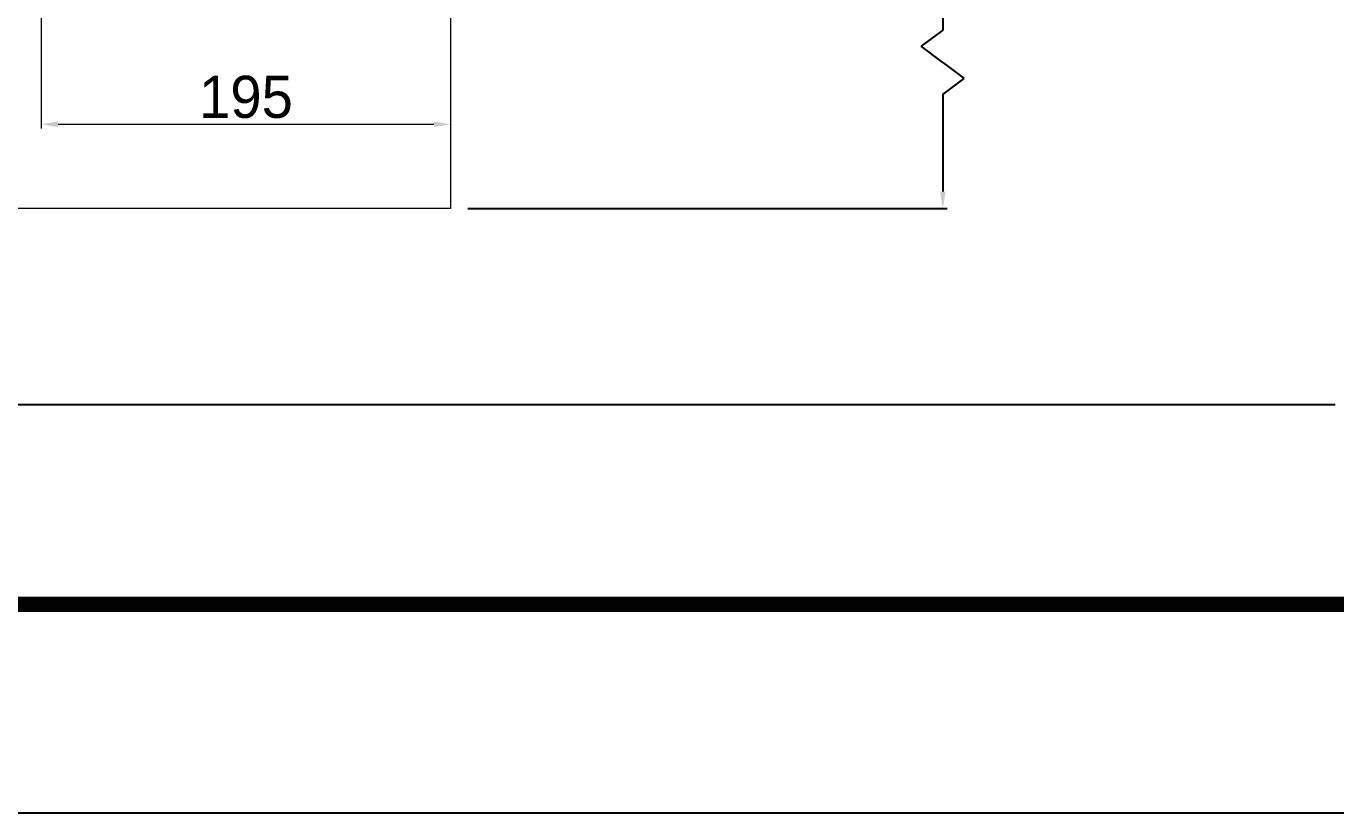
# Model space of a CAD drawing. Extents: x 0 to 3160, y 0 to 2315.
# Drawn here: x 1973 to 2595, y 0 to 374 of the extents above; entities that cross this region are included whole.
import ezdxf

# ---------------------------------------------------------------- set-up
doc = ezdxf.new("R2010")
doc.units = 0
doc.header["$LTSCALE"] = 10
doc.header["$MEASUREMENT"] = 0
doc.header["$PDMODE"] = 3
doc.header["$PDSIZE"] = -10
doc.layers.get('0').update_dxf_attribs({"linetype": 'CONTINUOUS'})
doc.layers.get('DEFPOINTS').update_dxf_attribs({"linetype": 'CONTINUOUS'})
doc.layers.add('치수선', color=7, linetype='CONTINUOUS', lineweight=20)
doc.styles.add('Daelim Dimension', font='')
doc.styles.get('Daelim Dimension').set_extended_font_data('나눔고딕')
doc.dimstyles.new('DEFAULT', dxfattribs={"dimscale": 2, "dimtxt": 2, "dimasz": 2, "dimexe": 0, "dimexo": 2, "dimgap": 1, "dimtad": 1, "dimdec": 1, "dimzin": 9, "dimdsep": 46, "dimtxsty": 'Daelim Dimension', "dimcen": 0.5, "dimclrd": 252, "dimclre": 252, "dimclrt": 3, "dimadec": 1, "dimazin": 0, "dimtfac": 1, "dimtdec": 1, "dimtix": 1, "dimtmove": 0, "dimatfit": 3, "dimfxl": 1, "dimtolj": 1, "dimtzin": 1, "dimlwd": 9, "dimlwe": 9, "dimarcsym": 0})

# ---------------------------------------------------------------- blocks, each defined once
blk = doc.blocks.new('*D12')
at = {"color": 5, "lineweight": 9, "ltscale": 0.5, "transparency": 16777216}
for p, q in [((1980.18, 490.83), (1980.18, 325.19)), ((1988.18, 327.19), (2166.68, 327.19)), ((2174.68, 325.12), (2174.68, 325.19))]:
    blk.add_line(p, q, dxfattribs=at)
at = {"color": 5, "ltscale": 0.5, "transparency": 16777216}
for points in [[(1988.18, 328.52), (1988.18, 325.86), (1980.18, 327.19)], [(2166.68, 328.52), (2166.68, 325.86), (2174.68, 327.19)]]:
    blk.add_solid(points, dxfattribs=at)
at = {"layer": 'DEFPOINTS', "color": 0, "ltscale": 0.5, "transparency": 16777216}
for p in [(1980.18, 494.83), (2174.68, 329.12), (2174.68, 327.19)]:
    blk.add_point(p, dxfattribs=at)
at = {"color": 7, "ltscale": 0.5, "transparency": 16777216, "insert": (2077.43, 340.08), "char_height": 20, "attachment_point": 5, "style": 'Daelim Dimension'}
blk.add_mtext('\\A1;195', dxfattribs=at)

msp = doc.modelspace()

# ---------------------------------------------------------------- linework, layer by layer
at = {"color": 5, "ltscale": 0.5}
for p, q in [((2408.47, 506.67), (2408.47, 371.95)), ((2408.47, 371.95), (2398.26, 364.28)), ((2408.47, 356.61), (2398.26, 364.28)), ((2408.47, 356.61), (2418.69, 348.93)), ((2408.47, 341.26), (2418.69, 348.93)), ((2408.47, 341.26), (2408.48, 295.19)), ((2182.81, 287.19), (2410.47, 287.19))]:
    msp.add_line(p, q, dxfattribs=at)
at = {"color": 5}
msp.add_line((50.81, 193.97), (2594.86, 193.97), dxfattribs=at)
at = {"ltscale": 0.5}
msp.add_lwpolyline([(0, 0), (3159.52, 0), (3159.52, 2315.04), (0, 2315.04)], close=True, dxfattribs=at)
at = {"color": 5, "linetype": 'ByBlock', "lineweight": 200, "const_width": 7.28}
msp.add_lwpolyline([(50.81, 99.13), (3108.41, 99.13), (3108.41, 2261.29), (50.81, 2261.29)], close=True, dxfattribs=at)
at = {"color": 5, "ltscale": 0.5}
msp.add_solid([(2407.14, 295.19), (2409.81, 295.19), (2408.48, 287.19)], dxfattribs=at)
at = {"layer": '치수선'}
for q in [(2174.68, 1497.5), (576.33, 287.19)]:
    msp.add_line((2174.68, 287.19), q, dxfattribs=at)

# ---------------------------------------------------------------- dimensions: what is measured, and where the dimension line sits
at = {"color": 5, "ltscale": 0.5}
dim = msp.add_linear_dim(base=(2174.68, 327.19), p1=(1980.18, 494.83), p2=(2174.68, 329.12), text='195', dimstyle='DEFAULT', override={"dimtxt": 10, "dimasz": 4, "dimexe": 1, "dimdec": 0, "dimclrd": 5, "dimclre": 5, "dimclrt": 7}, dxfattribs=at)
dim.commit()
dim.dimension.update_dxf_attribs({"geometry": '*D12', "text_midpoint": (2077.43, 340.08)})

doc.saveas('drawing.dxf')
